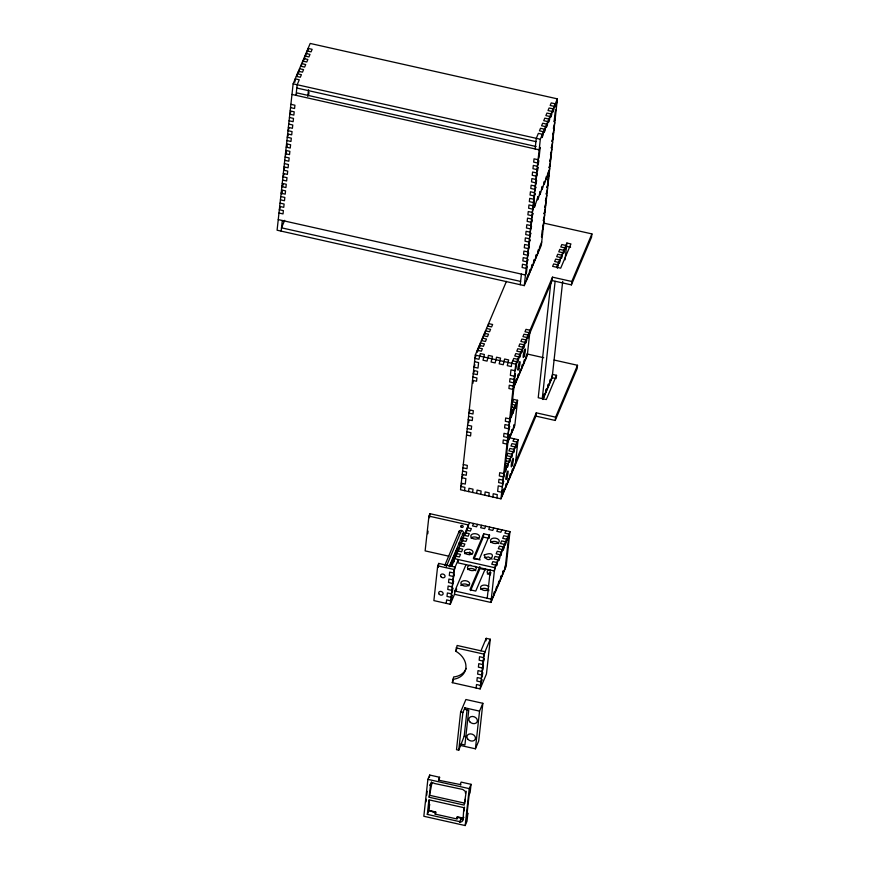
<?xml version="1.0" encoding="UTF-8"?>
<svg xmlns="http://www.w3.org/2000/svg" width="869" height="869" viewBox="0 0 869 869"><rect width="100%" height="100%" fill="white"/><g stroke="black" fill="none" stroke-linecap="round" stroke-linejoin="round"><path stroke-width="1.3" d="M293.135 83.826L277.092 230.209L524.289 285.619L541.344 245.243L557.377 98.86L310.19 43.45L293.135 83.826L540.322 139.236L557.377 98.86M281.806 194.124L282.045 191.919M282.653 186.433L282.892 184.239L281.871 186.661L285.912 187.563L286.27 184.271L282.229 183.37M286.14 154.595L286.379 152.401M286.976 146.915L287.215 144.71M294.873 82.164L295.232 78.862L299.273 79.774L297.176 84.738L296.014 95.351L297.035 92.929L536.14 146.524M297.133 75.983L297.372 73.789L301.413 74.701L300.348 77.232L296.296 76.331M298.208 73.452L298.447 71.247L302.488 72.16L303.563 69.618L299.523 68.716M281.143 231.111L282.306 220.498M299.153 72.008L299.392 69.813M301.424 65.838L301.662 63.643L305.703 64.545L304.639 67.087L300.587 66.174M302.488 63.296L302.738 61.102L306.779 62.003L307.854 59.472L303.802 58.56L303.563 60.754M304.519 59.32L304.878 56.029L308.919 56.93L309.994 54.389L305.953 53.487L305.714 55.681M306.779 53.139L307.018 50.945L311.069 51.858L312.134 49.316L308.093 48.414L307.854 50.608M307.767 96.47L308.506 89.724M308.745 94.493L308.984 92.299M446.242 603.379L446.623 599.903L450.674 600.805L451.695 598.383L452.076 594.907L451.054 597.329L447.003 596.427L447.383 592.951L451.435 593.853L452.456 591.431L452.836 587.955L451.815 590.377L447.763 589.475L448.154 585.999L452.195 586.901L453.596 581.003L452.575 583.425L448.534 582.523L448.915 579.047L452.955 579.949L454.357 574.051L453.336 576.473L449.295 575.571L449.675 572.095L453.716 572.997L455.117 567.099L438.715 563.416L437.694 565.838L433.881 600.609L450.294 604.281L454.509 594.298L490.909 602.456L506.149 566.392L509.962 531.622L429.959 513.688L428.938 516.11L425.126 550.881L448.86 556.203M427.765 533.751L428.059 531.078M429.514 517.707L429.959 513.688M438.28 567.435L438.715 563.416M439.16 779.895L439.584 777.266L429.699 775.05L427.874 779.352L423.833 816.273L465.187 825.55L467.001 821.248L467.88 813.188L466.859 815.611L469.141 794.787L470.162 792.365L471.041 784.316L461.157 782.1L460.135 784.522L438.497 780.188M425.995 801.891L426.288 799.252M426.722 795.276L427.157 791.311M506.421 281.371L475.278 355.095L460.527 489.768L500.968 498.839L535.912 416.121L536.271 412.829L555.595 417.163L577.516 365.284L554.118 360.038M429.427 777.494L429.699 775.05M468.619 422.758L468.858 420.563M472.942 383.283L473.236 380.6M453.911 561.917L454.27 558.626L494.722 567.696L509.962 531.622M477.081 352.445L477.32 350.25L481.372 351.163L482.393 348.741L478.341 347.828L477.983 351.119M459.875 821.694L427.309 814.394L428.906 799.828L463.872 807.659L462.96 820.39L461.841 821.737L459.831 822.074L461.439 817.74L462.721 817.751M466.273 791.268L464.155 805.096L429.177 797.253L430.47 785.554L431.697 782.643M450.294 604.281L454.096 569.521L458.321 559.538L457.952 562.83L494.363 570.987L495.819 565.111L491.767 564.198L492.864 561.613L496.905 562.515L496.547 565.817L498.002 559.929L493.961 559.028L495.048 556.432L499.099 557.344L498.73 560.635L499.827 558.05L500.186 554.748L496.145 553.846L497.242 551.261L501.283 552.163L500.924 555.454L502.38 549.577L498.328 548.665L499.425 546.08L503.466 546.992L503.108 550.283L504.205 547.698L504.563 544.396L500.511 543.494L501.609 540.909L505.66 541.811L505.291 545.102L506.746 539.225L502.706 538.313L503.792 535.728L507.844 536.64L507.485 539.931L508.571 537.335M429.427 800.403L428.754 806.573L429.59 804.585L428.819 807.008M429.177 797.253L431.991 782.697M456.214 555.649L456.464 553.455L460.505 554.357L459.408 556.942L455.367 556.041M479.134 347.6L479.373 345.406L483.414 346.318L484.435 343.896L480.394 342.983L480.036 346.275M428.862 807.844L429.101 804.477M431.448 784.207L431.676 782.154M427.309 814.394L428.938 810.516L429.59 804.585M457.311 553.053L457.55 550.859L461.602 551.772L462.688 549.175L458.647 548.274L458.289 551.565M464.567 490.67L464.926 487.379L460.885 486.477L461.906 484.055M482.197 340.333L482.436 338.139L486.488 339.051L485.456 341.474L481.415 340.561M454.509 594.298L454.867 591.007L465.925 564.839M460.592 545.298L460.831 543.092L464.882 544.005L463.785 546.59L459.734 545.689M483.218 337.911L483.457 335.716L487.509 336.629L488.53 334.196L484.489 333.294L484.25 335.488M461.689 542.701L461.928 540.507L465.969 541.42L467.066 538.823L463.014 537.922L462.656 541.213M485.152 334.163L485.51 330.872L489.551 331.773L490.572 329.351L486.531 328.449M468.608 491.582L468.967 488.291L473.018 489.193L472.66 492.484M464.969 534.935L465.208 532.74L469.249 533.653L468.152 536.238L464.111 535.337M488.335 325.799L488.584 323.605L492.625 324.506L491.604 326.929L487.552 326.027M465.936 533.447L466.175 531.252M432.002 811.613L435.597 812.428L428.938 810.516M435.532 814.188L435.771 811.994L428.58 810.386M466.957 531.024L467.326 527.733L471.367 528.645L470.346 531.068L466.295 530.155M468.25 527.179L468.489 524.985L428.938 516.11M480.948 650.816L486.216 638.324L490.268 639.236L486.455 673.996L480.155 688.911L452.293 682.665L453.672 676.951A19.314 15.034 22.9 0 0 466.208 668.38M452.651 679.373A19.314 15.034 22.9 0 0 465.882 667.903A19.314 15.034 22.9 0 0 455.736 651.196L457.127 645.471L484.989 651.717L483.588 657.627L479.536 656.714L479.156 660.19L483.207 661.103L484.229 658.68L482.827 664.579L478.776 663.666L478.395 667.142L482.447 668.055L483.468 665.632L483.088 669.108L482.056 671.531L478.015 670.618L477.635 674.094L481.676 675.007L482.708 672.584L482.328 676.06L481.296 678.483L477.255 677.57L476.875 681.046L480.915 681.959L481.937 679.536L480.535 685.435L476.494 684.533L476.114 688.009M469.379 554.672L469.673 551.989M476.701 493.396L477.059 490.105L481.111 491.007L480.742 494.298M460.722 745.515L475.419 748.806L478.71 740.996L482.849 703.303L465.903 699.512L460.624 711.993L456.497 749.686L458.745 750.197L464.176 736.239L467.033 710.169M484.793 495.211L485.152 491.919L489.193 492.821L488.834 496.112M458.745 750.197L462.873 712.504L464.85 707.822L479.547 711.114L482.849 703.303M474.007 559.136L483.327 537.085L483.685 533.794L489.529 535.087L489.29 537.281M464.85 707.822L464.687 709.278L468.739 710.19L464.926 744.95L460.885 744.049M457.17 817.262L462.536 818.174M460.689 785.131L460.918 784.294M457.116 819.022L457.355 816.827L461.439 817.74M492.886 497.025L493.244 493.733L497.285 494.635L496.927 497.926M520.238 284.717L521.4 274.104M535.119 148.947L536.282 138.334L538.378 133.37L542.419 134.282L542.06 137.574L543.136 135.032L543.494 131.74L539.443 130.828L540.518 128.297L544.559 129.199L544.2 132.501L545.276 129.959L545.634 126.668L541.593 125.755L542.658 123.224L546.71 124.126L546.351 127.417L547.416 124.886L547.785 121.584L543.733 120.682L544.809 118.141L548.85 119.053L548.491 122.344L549.566 119.803L549.925 116.511L545.884 115.61L546.949 113.068L551 113.969L550.631 117.272L551.706 114.73L552.065 111.438L548.024 110.526L549.099 107.995L553.14 108.897L552.782 112.188L553.857 109.657L554.216 106.355L550.164 105.453L551.239 102.911L555.28 103.824L554.922 107.115L557.018 102.151M487.227 598.263L490.312 570.086M464.089 810.983L464.524 807.084M465.089 801.902L465.371 799.295M465.187 825.55L469.227 788.628L471.041 784.316M480.155 688.911L483.968 654.14L490.268 639.236M500.968 498.839L515.73 364.165L552.478 277.157L571.802 281.48L591.908 233.902L543.82 223.127M524.289 285.619L540.322 139.236M485.945 640.811L486.216 638.324M502 496.416L502.716 489.823L501.695 492.245L497.644 491.343L498.252 485.847L502.293 486.759L503.683 481.046L502.651 483.468L498.61 482.556L498.969 479.264L503.021 480.177L504.4 474.452L503.379 476.875L499.327 475.973L499.697 472.682L503.738 473.583L518.065 439.671L508.843 437.607M504.759 471.161L507.985 441.702M510.755 416.447L513.981 386.987M533.685 206.713L532.306 212.427L528.265 211.525L527.896 214.817L531.947 215.718L532.969 213.296L531.589 219.021L527.537 218.108L527.179 221.399L531.22 222.312L532.252 219.89L530.861 225.603L526.82 224.702L526.451 227.993L530.503 228.895L531.524 226.472L530.144 232.186L526.093 231.284L525.734 234.576L529.775 235.488L530.807 233.066L529.417 238.779L525.376 237.867L525.017 241.169L529.058 242.071L530.079 239.648L528.7 245.362L524.648 244.461L524.289 247.752L528.341 248.664L529.362 246.231L527.972 251.956L523.931 251.043L523.572 254.335L527.613 255.247L528.634 252.825L527.255 258.538L523.214 257.637L522.845 260.928L526.896 261.83L527.918 259.407L526.527 265.132L522.486 264.219L522.128 267.511L526.169 268.423L527.19 266.001L526.473 272.584L525.452 275.006L278.254 219.596M490.909 602.456L494.722 567.696M508.843 439.681L510.049 434.37L509.69 437.672M511.602 414.437L511.244 417.728L512.46 412.417L510.44 411.96M503.021 493.994L504.4 488.28L504.042 491.572M505.78 468.739L505.421 472.03L506.812 466.316L504.78 465.86M515.002 384.565L516.392 378.851L516.034 382.143M526.386 280.665L527.82 274.832L527.45 278.123M475.419 748.806L479.547 711.114M492.006 599.871L492.365 596.579L491.278 599.165L454.867 591.007M510.711 435.25L512.102 429.525L511.743 432.827M493.103 597.285L494.559 591.398L494.189 594.7M505.063 489.149L506.453 483.425L506.084 486.727M517.055 379.72L518.435 374.007L518.076 377.298M528.526 275.582L529.96 269.748L529.601 273.051M512.764 430.405L514.144 424.68L513.785 427.982M495.287 592.104L496.742 586.227L496.384 589.519M507.116 484.305L508.495 478.58L508.137 481.882M519.097 374.876L520.488 369.162L520.118 372.453M530.666 270.509L532.1 264.676L531.741 267.967M517.576 400.305L514.806 425.56L506.964 444.124L502.923 443.223L503.281 439.92L507.322 440.833L508.713 435.119L507.692 437.541L503.64 436.629L503.998 433.338L508.05 434.239L509.668 426.331L508.647 428.754L504.607 427.852L504.965 424.55L509.006 425.462L510.396 419.749L509.375 422.171L505.323 421.259L505.682 417.967L509.734 418.869L517.576 400.305L513.536 399.392L512.504 401.815L516.555 402.727L515.165 408.441L515.534 405.15L511.483 404.237M509.158 479.46L510.537 473.735L510.179 477.038M521.15 370.031L522.53 364.317L522.171 367.609M497.47 586.933L498.925 581.046L498.567 584.337M532.816 265.436L534.25 259.603L533.892 262.894M511.2 474.615L512.591 468.891L512.232 472.193M523.192 365.186L524.572 359.473L524.213 362.764M499.664 581.752L501.109 575.875L500.75 579.167M534.956 260.352L536.39 254.53L536.032 257.821M513.253 469.771L514.633 464.046L514.274 467.348M525.234 360.342L526.625 354.628L526.266 357.919M501.847 576.581L503.303 570.694L502.945 573.985M537.107 255.28L538.541 249.446L538.172 252.738M515.295 464.915L518.065 439.671M504.031 571.4L505.486 565.523M539.247 250.207L539.606 246.915L541.702 241.951M505.128 568.815L508.93 534.044L504.889 533.142L505.91 530.72M548.697 171.182L548.339 174.473L549.36 172.051M550.924 281.784L538.226 397.73L546.308 399.544L556.54 375.321L552.499 374.409L551.12 380.122M542.267 398.632L555.117 281.339M543.951 397.09L544.309 393.787L542.929 399.512L552.141 377.7L562.688 281.382M544.972 394.667L546.362 388.943L546.004 392.245M547.025 389.823L548.404 384.098L548.046 387.4M549.067 384.978L550.457 379.253L550.088 382.556M565.056 259.809L566.892 243.038L570.933 243.939L560.701 268.163L552.619 266.348L553.64 263.926L557.681 264.839L557.322 268.13L558.702 262.416L554.661 261.504L555.682 259.081L559.734 259.994L559.364 263.285L560.755 257.572L556.703 256.659L557.735 254.237L561.776 255.149L561.417 258.441L562.797 252.727L558.756 251.814L559.777 249.392L563.818 250.305L563.46 253.596L564.481 251.174L564.85 247.882L560.798 246.97L561.83 244.547L565.871 245.46L565.513 248.751L566.534 246.329L570.575 247.23M556.301 377.515L556.54 375.321M535.912 416.121L555.237 420.455L555.595 417.163M577.516 365.284L577.146 368.575L555.237 420.455M591.908 233.902L591.539 237.204L571.4 284.88L552.076 280.557L529.688 333.544M552.076 280.557L552.478 277.157M571.4 284.88L571.802 281.48M430.47 785.554C428.862 784.164 433.631 781.763 434.326 783.458L462.71 789.443L465.295 791.333L465.458 793.201M450.229 565.404L457.865 548.013A2.325 1.803 22.9 0 1 459.505 547.807L457.92 551.554M462.091 534.098A2.303 1.792 22.9 0 0 463.307 533.284L463.459 532.838A2.303 1.792 22.9 0 0 461.537 530.47L460.961 530.383A2.303 1.792 22.9 0 0 459.18 531.231L459.028 531.676A2.303 1.792 22.9 0 0 459.169 532.654M290.833 111.775L289.801 114.197L293.852 115.11L294.211 111.819L290.17 110.906M289.029 128.243L287.997 130.665L292.049 131.577L291.691 134.869L287.639 133.967M288.302 134.836L287.281 137.259L291.321 138.16L290.963 141.451L286.922 140.55M286.498 151.304L285.477 153.726L289.518 154.628L289.877 151.336L285.836 150.435M284.695 167.771L283.674 170.194L287.715 171.095L287.357 174.397L283.305 173.485M283.967 174.354L282.946 176.776L286.998 177.689L286.629 180.98L282.588 180.079M282.164 190.822L281.143 193.244L285.195 194.156L285.553 190.865L281.502 189.953M280.361 207.289L279.34 209.711L283.381 210.624L283.022 213.915L278.982 213.014M284.674 220.324L281.502 227.819L520.607 281.426M556.214 109.472L555.193 111.895L554.107 121.779L555.139 119.357M554.77 122.648L553.39 128.362L554.411 125.94M554.053 129.231L552.673 134.956L553.694 132.533M553.336 135.825L551.945 141.538L552.966 139.116M552.608 142.407L551.228 148.132L552.249 145.699M551.891 149.001L550.501 154.715L551.522 152.292M551.163 155.584L549.784 161.297L550.805 158.875M550.446 162.177L549.056 167.891L550.088 165.468M549.719 168.76L547.622 173.724L547.264 177.015L546.199 179.546L546.558 176.255L545.124 182.088L544.103 184.51L544.461 181.219L542.973 187.161L541.908 189.703L542.267 186.411L540.833 192.245L539.758 194.775L540.127 191.484L538.693 197.317L537.618 199.859L537.976 196.557L534.402 207.474L534.761 204.172L532.664 209.136L528.624 208.234L528.982 204.932L533.023 205.844L534.055 203.422L534.413 200.131L533.392 202.553L529.34 201.641L529.699 198.349L533.751 199.251L535.13 193.537L534.109 195.959L530.068 195.058L530.427 191.767L534.468 192.668L535.858 186.954L534.837 189.377L530.785 188.464L531.144 185.173L535.195 186.085L536.216 183.663L536.575 180.361L535.554 182.783L531.513 181.882L531.871 178.59L535.912 179.492L537.303 173.778L536.271 176.201L532.23 175.288L532.588 171.997L536.64 172.909L537.661 170.487L538.02 167.185L536.999 169.618L532.947 168.705L533.316 165.414L537.357 166.316L538.378 163.893L538.737 160.602L537.715 163.024L533.675 162.123L534.033 158.821L538.074 159.733L539.106 157.311L540.181 147.426L539.16 149.848L291.973 94.439M549.002 175.342L547.611 181.067L548.643 178.645M548.274 181.936L546.894 187.65L547.915 185.227M475.94 355.964L474.919 358.386L478.96 359.299L480.34 353.585L484.391 354.487L483.001 360.2L487.053 361.113L488.432 355.399L492.484 356.301L491.094 362.015L495.145 362.927L496.525 357.202L500.566 358.115L499.186 363.829L503.227 364.741L504.617 359.016L508.658 359.929L507.279 365.643L511.32 366.555L511.678 363.253L513.731 358.408L517.772 359.321L517.413 362.612L518.435 360.19L518.793 356.898L514.752 355.986L515.773 353.564L519.814 354.476L519.456 357.767L520.477 355.345L520.846 352.054L516.794 351.141L517.815 348.719L521.867 349.631L521.509 352.923L522.53 350.5L522.888 347.209L518.847 346.296L519.868 343.874L523.909 344.787L523.551 348.078L524.572 345.656L524.93 342.364L520.889 341.452L521.911 339.029L525.962 339.942L525.593 343.233L526.625 340.811L526.983 337.52L522.942 336.607L523.964 334.185L528.004 335.097L527.646 338.389L528.667 335.966L529.025 332.675L524.985 331.762L526.006 329.34L530.057 330.253L527.287 355.497L512.96 389.41L508.919 388.508L509.277 385.217L513.318 386.118L514.339 383.696L514.709 380.405L513.677 382.827L509.636 381.925L509.994 378.623L514.046 379.536L515.067 377.113L515.426 373.822L514.405 376.244L510.353 375.332L510.961 369.846L515.002 370.748L516.023 368.326L516.751 361.743L512.699 360.831M547.557 188.519L546.177 194.232L547.198 191.81M474.974 364.752L473.953 367.174L477.993 368.076L478.602 362.59L474.55 361.689M546.84 195.112L545.45 200.826L546.471 198.404M474.257 371.335L473.236 373.757L477.277 374.669L477.635 371.378L473.594 370.466M546.112 201.695L544.733 207.409L545.754 204.986M545.395 208.278L544.005 214.002L545.026 211.58M544.667 214.871L543.288 220.585L544.309 218.162M543.951 221.454L542.56 227.178L543.592 224.745M543.223 228.047L542.202 230.47L541.485 237.052L542.506 234.63M469.944 410.679L468.923 413.101L472.964 414.002L473.323 410.711L469.282 409.81M462.873 475.267L461.841 477.689L465.893 478.602L465.284 484.087L461.243 483.186M556.66 267.261L566.892 243.038M446.242 566.686L461.537 530.47M449.219 566.566L463.459 532.838M450.348 564.948L457.213 548.708M449.957 566.74L457.865 548.013M451.076 566.186L469.51 522.562M451.587 566.545L454.226 560.299M455.28 557.8L456.866 554.053M473.551 523.464L472.519 525.908L476.57 526.788L477.602 524.365M514.013 438.758L512.992 441.18L517.044 442.093L516.675 445.384L515.654 447.807L516.012 444.515L511.971 443.603L510.95 446.025L514.991 446.938L513.612 452.651L513.97 449.36L509.929 448.458L508.897 450.881L512.949 451.782L511.559 457.496L511.928 454.205L507.876 453.303L506.855 455.725L510.896 456.627L509.516 462.341L509.875 459.049L505.834 458.148M481.643 525.278L480.622 527.7L484.663 528.602L485.684 526.179M455.606 591.713L456.692 589.128M483.685 533.794L473.333 558.289L479.188 559.582L489.529 535.087M515.654 461.624L536.271 412.829M489.736 527.092L488.715 529.514L492.756 530.416L493.777 527.994M497.828 528.906L496.796 531.328L500.848 532.23L501.869 529.808M455.736 651.196L456.768 648.774M452.293 682.665L453.314 680.242M429.97 785.446L431.361 782.143M438.563 779.689L439.584 777.266M435.641 812.026L434.793 814.014L456.377 818.848L457.355 816.827M458.463 817.555L461.222 817.696M459.831 822.074L461.656 817.772M463.307 817.588L462.59 818.163L463.655 817.436M462.504 820.108L463.731 817.197M444.776 565.393L459.18 531.231M479.851 566.523L469.901 589.779L475.756 591.072L485.174 569.054M470.596 590.616L480.014 568.587L485.869 569.879M484.402 557.724L488.465 556.931L492.18 559.158M483.327 537.085L489.171 538.378M296.818 88.03L535.923 141.625M290.887 104.323L294.928 105.225L294.569 108.516L290.528 107.615M289.442 117.5L293.494 118.401L293.125 121.693L289.084 120.791M288.725 124.082L292.766 124.984L292.408 128.286L288.367 127.374M286.553 143.841L290.604 144.754L290.246 148.045L286.194 147.133M285.119 157.017L289.16 157.93L288.801 161.221L284.75 160.309M284.391 163.6L288.443 164.513L288.073 167.804L284.033 166.902M280.785 196.546L284.826 197.448L284.467 200.739L280.426 199.837M280.068 203.129L284.109 204.03L283.75 207.333L279.699 206.42M526.831 353.922L543.722 357.713M475.278 355.095L515.73 364.165M552.141 377.7L556.182 378.612M472.866 377.059L476.918 377.961L476.56 381.252L472.508 380.35M511.472 406.888L514.502 407.572L513.123 413.286L513.481 409.994L511.461 409.538M468.565 416.392L472.606 417.305L472.247 420.596L468.195 419.684M467.598 425.18L471.639 426.082L471.28 429.373L467.24 428.471M466.881 431.763L470.922 432.675L470.563 435.966L466.512 435.054M505.823 460.787L508.854 461.472L507.474 467.185L507.833 463.894L505.812 463.438M463.286 464.513L467.337 465.426L466.968 468.717L462.927 467.815M462.569 471.107L466.61 472.008L466.251 475.3L462.21 474.398M474.137 558.495L480.209 559.853M437.694 565.838L454.096 569.521M456.106 647.894L483.968 654.14M460.624 711.993L462.873 712.504M464.176 736.239L466.197 736.695M427.874 779.352L469.227 788.628M429.981 795.374L464.948 803.206M488.736 589.443A4.421 2.705 6.3 0 1 482.078 589.66A4.421 2.705 6.3 0 1 482.165 585.51A4.421 2.705 6.3 0 1 488.802 586.738M474.995 566.186A4.421 2.705 6.3 0 1 474.431 570.292A4.421 2.705 6.3 0 1 467.902 568.793A4.421 2.705 6.3 0 1 470.737 565.208M490.496 574.876A4.421 2.705 6.3 0 1 487.14 572.063A4.421 2.705 6.3 0 1 490.322 569.619M457.637 550.609A2.325 1.803 22.9 0 1 457.094 549.165M461.081 544.559A1.282 0.999 22.9 0 1 459.267 544.483A1.282 0.999 22.9 0 1 459.19 542.951A1.282 0.999 22.9 0 1 461.015 543.299M461.113 537.227A1.282 0.999 22.9 0 1 461.852 538.661A1.282 0.999 22.9 0 1 460.255 539.03M487.324 574.029A4.421 2.705 6.3 0 1 491.094 572.888M467.707 569.586A4.421 2.705 6.3 0 1 472.084 568.543A4.421 2.705 6.3 0 1 475.777 570.781M460.776 585.467A4.421 2.705 6.3 0 1 464.752 583.968A4.421 2.705 6.3 0 1 468.912 585.847M480.807 589.443A4.421 2.705 6.3 0 1 485.228 588.454A4.421 2.705 6.3 0 1 488.856 590.724M470.976 538.107A4.421 2.705 6.3 0 1 475.343 537.031A4.421 2.705 6.3 0 1 479.069 539.247M490.724 542.506A4.421 2.705 6.3 0 1 495.102 541.463A4.421 2.705 6.3 0 1 498.795 543.69M464.557 553.651A4.367 2.672 6.3 0 1 472.095 554.096M484.207 555.019C488.574 567.87 500.153 548.719 484.207 555.019M462.71 585.434A4.421 2.705 6.3 0 0 469.651 583.957A4.421 2.705 6.3 0 0 463.438 580.807A4.421 2.705 6.3 0 0 462.71 585.434M439.193 594.2A2.303 1.792 22.9 0 0 443.005 594.233A2.303 1.792 22.9 0 0 440.518 591.398A2.303 1.792 22.9 0 0 439.193 594.2M440.985 576.723A2.325 1.803 22.9 0 0 444.874 576.962A2.325 1.803 22.9 0 0 442.571 574.007A2.325 1.803 22.9 0 0 440.985 576.723M461.015 526.929A1.282 0.999 22.9 0 0 463.134 526.94A1.282 0.999 22.9 0 0 461.754 525.376A1.282 0.999 22.9 0 0 461.015 526.929M465.675 553.64A4.367 2.672 6.3 0 0 472.932 552.869A4.367 2.672 6.3 0 0 467.533 549.262A4.367 2.672 6.3 0 0 465.675 553.64M472.117 538.139A4.421 2.705 6.3 0 0 479.46 537.357A4.421 2.705 6.3 0 0 473.985 533.707A4.421 2.705 6.3 0 0 472.117 538.139M491.811 542.538A4.421 2.705 6.3 0 0 499.164 541.8A4.421 2.705 6.3 0 0 493.744 538.117A4.421 2.705 6.3 0 0 491.811 542.538M506.866 478.004A4.421 0.63 -77.4 0 0 507.996 471.041A4.421 0.63 -77.4 0 0 506.019 476.875A4.421 0.63 -77.4 0 0 506.866 478.004M512.21 465.349A4.421 0.63 -77.4 0 0 513.34 458.397A4.421 0.63 -77.4 0 0 511.363 464.231A4.421 0.63 -77.4 0 0 512.21 465.349M518.858 368.586A4.421 0.63 -77.4 0 0 519.977 361.623A4.421 0.63 -77.4 0 0 518 367.457A4.421 0.63 -77.4 0 0 518.858 368.586M524.203 355.932A4.41 0.63 -77.4 0 0 525.321 348.98A4.41 0.63 -77.4 0 0 523.344 354.802A4.41 0.63 -77.4 0 0 524.203 355.932M467.913 739.258A4.421 3.443 22.9 0 0 475.224 739.302A4.421 3.443 22.9 0 0 470.466 733.87A4.421 3.443 22.9 0 0 467.913 739.258M469.825 721.835A4.421 3.443 22.9 0 0 477.135 721.878A4.421 3.443 22.9 0 0 472.378 716.447A4.421 3.443 22.9 0 0 469.825 721.835"/></g></svg>
